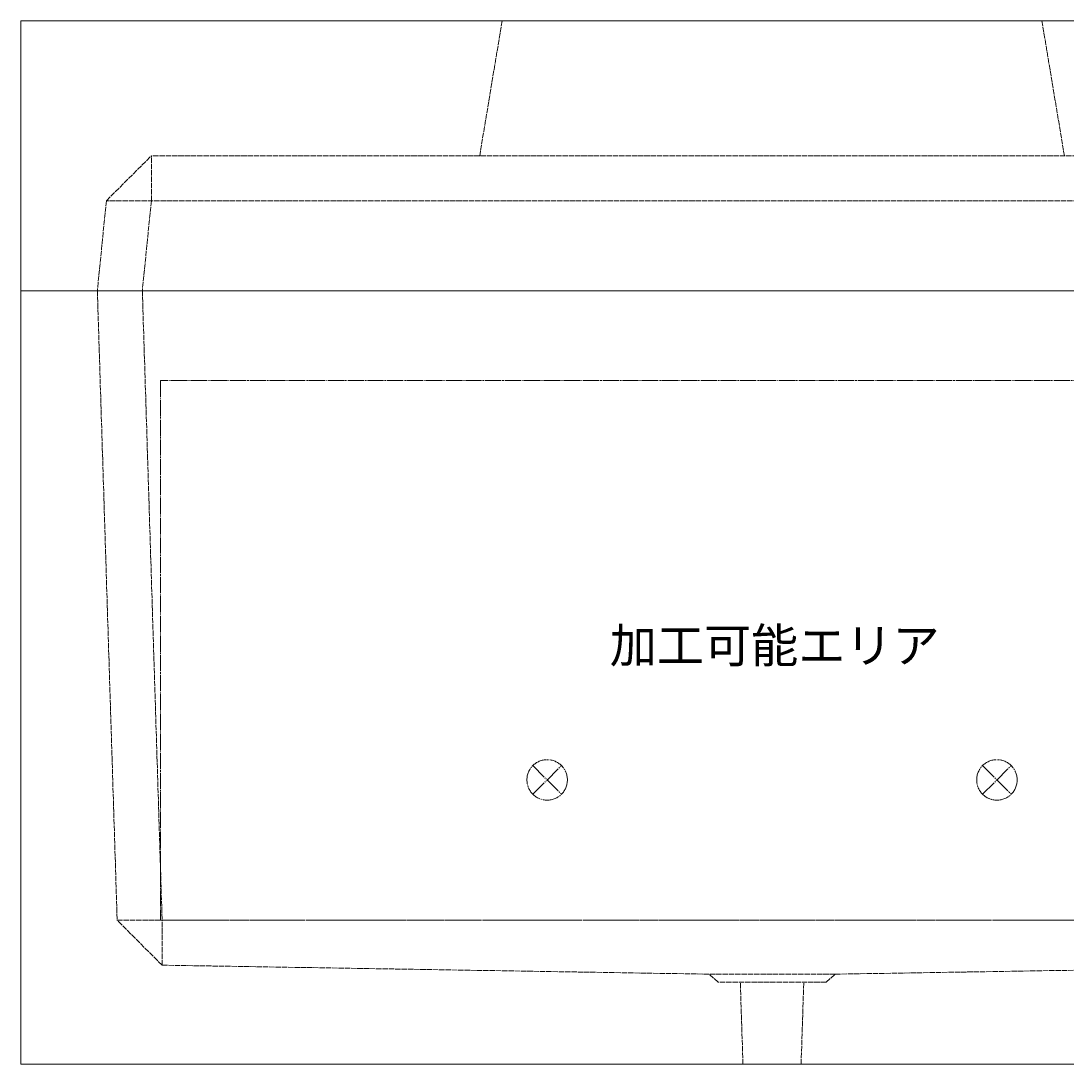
# Model space of a CAD drawing. Units: millimetres, scale not verified. Extents: x -4455 to 4455, y -3150 to 3150.
# Drawn here: x -880 to 282, y -1420 to -260 of the extents above; entities that cross this region are included whole.
import ezdxf
from ezdxf.enums import TextEntityAlignment as Align

# ---------------------------------------------------------------- set-up
doc = ezdxf.new("R2010")
doc.units = ezdxf.units.MM
doc.header["$LTSCALE"] = 20
doc.linetypes.add('LONG_DASHED1', pattern=[7, 6, -1])
doc.linetypes.add('LONG_DOUBLE_CHAIN', pattern=[21.8, 18, -1, 0.6, -0.6, 0.6, -1])
doc.layers.add('0-7_D-STR', color=7, linetype='LONG_DASHED1', lineweight=9)
doc.layers.add('0-9_D-STR-STR5', color=1, linetype='LONG_DOUBLE_CHAIN', lineweight=9)
doc.styles.add('ＭＳ ゴシック', font='')
doc.styles.get('ＭＳ ゴシック').set_extended_font_data('MS Gothic')

# ---------------------------------------------------------------- blocks, each defined once
blk = doc.blocks.new('A$Cb50de851')
at = {"layer": '0-7_D-STR', "linetype": 'Continuous'}
for p, q in [((-16700, 6000), (16700, 6000)), ((-16700, 0), (-16700, 6000)), ((-16700, 0), (16700, 0))]:
    blk.add_line(p, q, dxfattribs=at)
at = {"layer": '0-7_D-STR'}
for p, q in [((-6000, 6000), (-6500, 3000)), ((6000, 6000), (6500, 3000)), ((-14800, 2000), (-13800, 3000)), ((13800, 3000), (-13800, 3000)), ((-13800, 2000), (-13800, 3000)), ((-14800, 2000), (-15000, 0)), ((14800, 2000), (-14800, 2000)), ((-13800, 2000), (-14000, 0))]:
    blk.add_line(p, q, dxfattribs=at)
blk = doc.blocks.new('A$C4A6E2F42')
at = {"layer": '0-7_D-STR', "linetype": 'Continuous'}
for p, q in [((-16700, -17200), (-16700, 0)), ((-16700, 0), (16700, 0)), ((-16700, -17200), (16700, -17200))]:
    blk.add_line(p, q, dxfattribs=at)
at = {"layer": '0-7_D-STR'}
for p, q in [((-15000, 0), (-14560, -14000)), ((-14000, 0), (-13560, -14000)), ((-13560, -15000), (-14560, -14000)), ((-14560, -14000), (14560, -14000)), ((-13560, -15000), (-13560, -14000)), ((-13560, -15000), (-1400, -15200)), ((13560, -15000), (1400, -15200)), ((1400, -15200), (-1400, -15200)), ((-1200, -15380), (-1400, -15200)), ((1200, -15380), (1400, -15200)), ((1200, -15380), (-1200, -15380)), ((-646.9, -17200), (-705, -15380)), ((646.9, -17200), (705, -15380))]:
    blk.add_line(p, q, dxfattribs=at)
at = {"layer": '0-9_D-STR-STR5'}
for points in [[(13600, -2000), (-13600, -2000), (-13600, -14000)], [(13600, -2000), (13600, -14000), (-13600, -14000)]]:
    blk.add_lwpolyline(points, dxfattribs=at)
blk = doc.blocks.new('A$C1C640AAB')
at = {"layer": '0-9_D-STR-STR5'}
for p, q in [((-318.2, -318.2), (318.2, 318.2)), ((-318.2, 318.2), (318.2, -318.2))]:
    blk.add_line(p, q, dxfattribs=at)
blk.add_circle((0, 0), 450, dxfattribs=at)
blk = doc.blocks.new('A$C328b29e7')
at = {"layer": '0-7_D-STR'}
blk.add_blockref('A$C4A6E2F42', (0, 0), dxfattribs=at)
at = {"layer": '0-9_D-STR-STR5'}
for p in [(-5000, -10880), (5000, -10880)]:
    blk.add_blockref('A$C1C640AAB', p, dxfattribs=at)

msp = doc.modelspace()

# ---------------------------------------------------------------- block references
at = {"layer": '0-7_D-STR', "xscale": 0.05, "yscale": 0.05}
for name in ['A$Cb50de851', 'A$C328b29e7']:
    msp.add_blockref(name, (-45, -560), dxfattribs=at)

# ---------------------------------------------------------------- texts
at = {"layer": '0-9_D-STR-STR5', "style": 'ＭＳ ゴシック'}
msp.add_text('加工可能エリア', height=38.42, dxfattribs=at).set_placement((-225.48, -985.25), align=Align.BOTTOM_LEFT)

doc.saveas('drawing.dxf')
